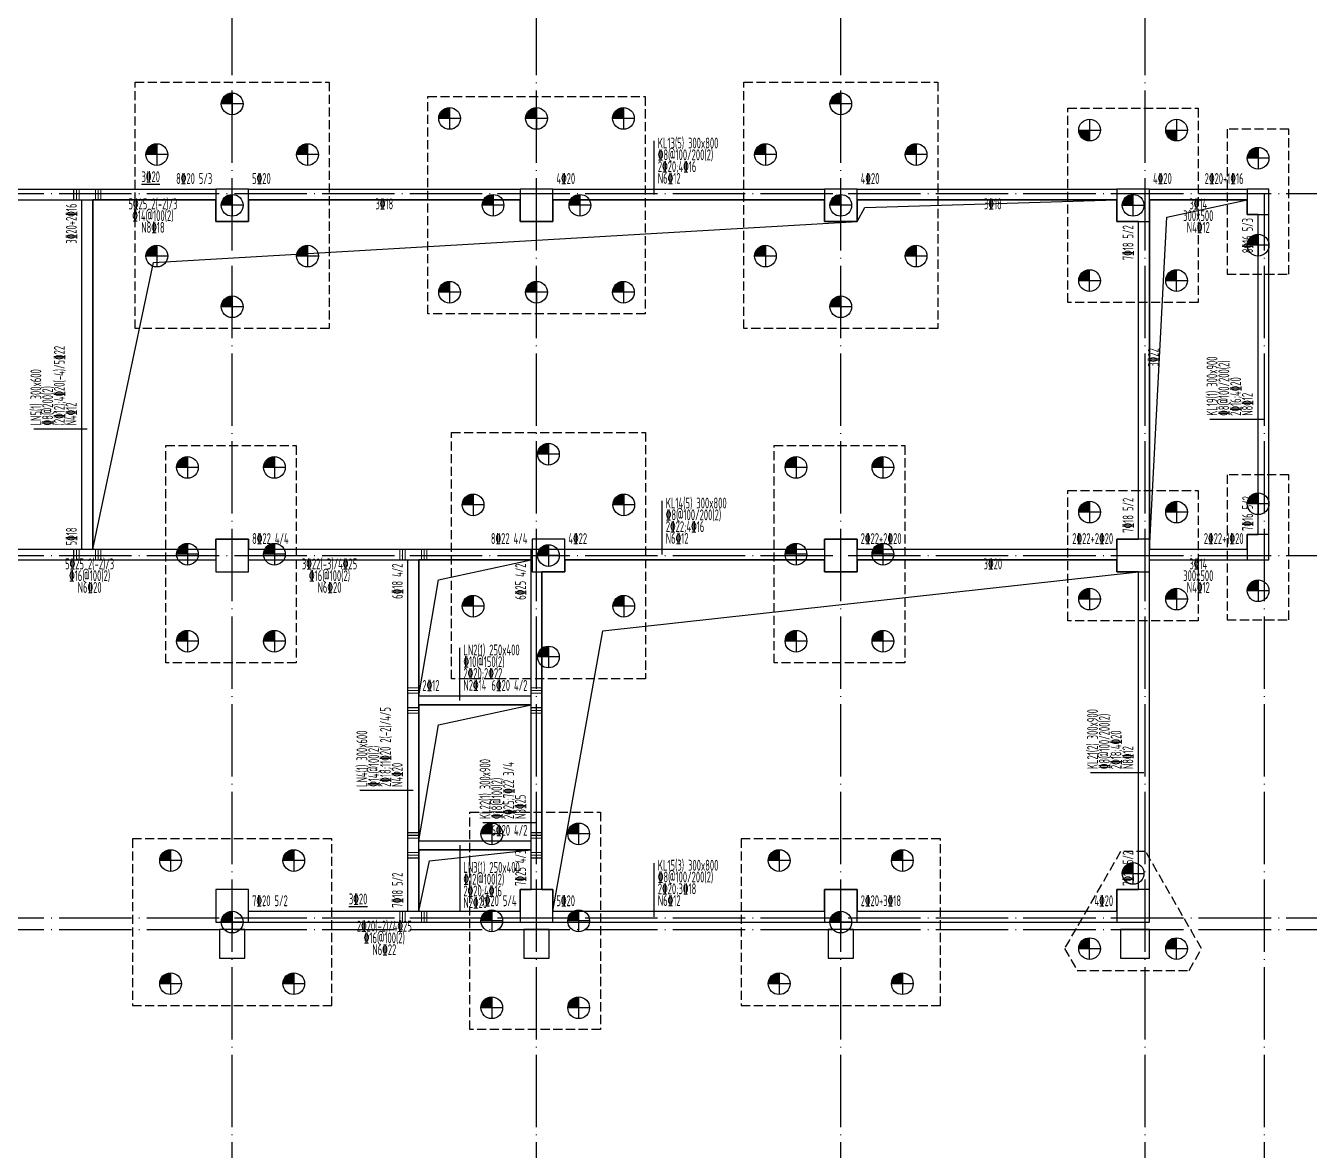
# Model space of a CAD drawing. Extents: x 2430613 to 2739493, y -1540945 to -971137.
# Drawn here: x 2537192 to 2572627, y -1509894 to -1478842 of the extents above; entities that cross this region are included whole.
import ezdxf
from ezdxf.enums import TextEntityAlignment as Align

# ---------------------------------------------------------------- set-up
doc = ezdxf.new("R2010")
doc.units = 0
doc.header["$LTSCALE"] = 1000
doc.header["$MEASUREMENT"] = 0
doc.linetypes.add('DASH', pattern=[0.35, 0.25, -0.1])
doc.linetypes.add('DOTE', pattern=[2.42, 2, -0.2, 0.02, -0.2])
for name, color, linetype, lineweight in [('0S-柱-线', 50, 'CONTINUOUS', 30), ('BEAM', 4, 'CONTINUOUS', 25), ('HOLE', 7, 'CONTINUOUS', 25)]:
    doc.layers.add(name, color=color, linetype=linetype, lineweight=lineweight)
for name, color, linetype in [('600直径桩', 4, 'CONTINUOUS'), ('DOTE', 1, 'DOTE'), ('KL-X0l-箍筋', 2, 'CONTINUOUS'), ('KL-X0l-腰筋', 2, 'CONTINUOUS'), ('KL-X0l-通筋', 2, 'CONTINUOUS'), ('KL-X0t-引线', 2, 'CONTINUOUS'), ('KL-X0t-截面', 2, 'CONTINUOUS'), ('KL-Y0l-箍筋', 4, 'CONTINUOUS'), ('KL-Y0l-腰筋', 4, 'CONTINUOUS'), ('KL-Y0l-通筋', 4, 'CONTINUOUS'), ('KL-Y0t-引线', 4, 'CONTINUOUS'), ('KL-Y0t-截面', 4, 'CONTINUOUS'), ('L-X0l-箍筋', 2, 'CONTINUOUS'), ('L-X0l-腰筋', 2, 'CONTINUOUS'), ('L-X0l-通筋', 2, 'CONTINUOUS'), ('L-X0t-引线', 2, 'CONTINUOUS'), ('L-X0t-截面', 2, 'CONTINUOUS'), ('L-Y0l-箍筋', 4, 'CONTINUOUS'), ('L-Y0l-腰筋', 4, 'CONTINUOUS'), ('L-Y0l-通筋', 4, 'CONTINUOUS'), ('L-Y0t-引线', 4, 'CONTINUOUS'), ('L-Y0t-截面', 4, 'CONTINUOUS'), ('text30', 7, 'CONTINUOUS'), ('textsb30', 7, 'CONTINUOUS'), ('承台', 2, 'CONTINUOUS'), ('附加箍筋X', 1, 'CONTINUOUS'), ('附加箍筋Y', 1, 'CONTINUOUS')]:
    doc.layers.add(name, color=color, linetype=linetype)
doc.styles.add('TSSD_Rein', font='Tssdeng.shx', dxfattribs={"width": 0.6, "height": 300, "bigfont": 'hztxt.shx'})

msp = doc.modelspace()

# ---------------------------------------------------------------- hatches: boundary and pattern name
at = {"layer": '600直径桩'}
h = msp.add_hatch(color=251, dxfattribs=at)
h.dxf.hatch_style = 1
h.paths.add_polyline_path([(2542892.492, -1480702.333, 0.414213562), (2542592.492, -1481002.333), (2542892.492, -1481002.333)])
h = msp.add_hatch(color=251, dxfattribs=at)
h.dxf.hatch_style = 1
h.paths.add_polyline_path([(2559692.492, -1480702.333, 0.414213562), (2559392.492, -1481002.333), (2559692.492, -1481002.333)])
h = msp.add_hatch(color=251, dxfattribs=at)
h.dxf.hatch_style = 1
h.paths.add_polyline_path([(2548892.93, -1481101.881, 0.414213562), (2548592.93, -1481401.881), (2548892.93, -1481401.881)])
h = msp.add_hatch(color=251, dxfattribs=at)
h.dxf.hatch_style = 1
h.paths.add_polyline_path([(2551292.93, -1481101.881, 0.414213562), (2550992.93, -1481401.881), (2551292.93, -1481401.881)])
h = msp.add_hatch(color=251, dxfattribs=at)
h.dxf.hatch_style = 1
h.paths.add_polyline_path([(2553692.93, -1481101.881, 0.414213562), (2553392.93, -1481401.881), (2553692.93, -1481401.881)])
h = msp.add_hatch(color=251, dxfattribs=at)
h.dxf.hatch_style = 1
h.paths.add_polyline_path([(2566262.492, -1481723.872, 0.414213562), (2566562.492, -1482023.872), (2566562.492, -1481723.872)])
h = msp.add_hatch(color=251, dxfattribs=at)
h.dxf.hatch_style = 1
h.paths.add_polyline_path([(2568662.492, -1481723.872, 0.414213562), (2568962.492, -1482023.872), (2568962.492, -1481723.872)])
h = msp.add_hatch(color=251, dxfattribs=at)
h.dxf.hatch_style = 1
h.paths.add_polyline_path([(2540812.492, -1482102.333, 0.414213562), (2540512.492, -1482402.333), (2540812.492, -1482402.333)])
h = msp.add_hatch(color=251, dxfattribs=at)
h.dxf.hatch_style = 1
h.paths.add_polyline_path([(2544972.492, -1482102.333, 0.414213562), (2544672.492, -1482402.333), (2544972.492, -1482402.333)])
h = msp.add_hatch(color=251, dxfattribs=at)
h.dxf.hatch_style = 1
h.paths.add_polyline_path([(2557612.492, -1482102.333, 0.414213562), (2557312.492, -1482402.333), (2557612.492, -1482402.333)])
h = msp.add_hatch(color=251, dxfattribs=at)
h.dxf.hatch_style = 1
h.paths.add_polyline_path([(2561772.492, -1482102.333, 0.414213562), (2561472.492, -1482402.333), (2561772.492, -1482402.333)])
h = msp.add_hatch(color=251, dxfattribs=at)
h.dxf.hatch_style = 1
h.paths.add_polyline_path([(2571212.461, -1482202.325, 0.414213562), (2570912.461, -1482502.325), (2571212.461, -1482502.325)])
h = msp.add_hatch(color=251, dxfattribs=at)
h.dxf.hatch_style = 1
h.paths.add_polyline_path([(2542892.492, -1483502.333, 0.414213562), (2542592.492, -1483802.333), (2542892.492, -1483802.333)])
h = msp.add_hatch(color=251, dxfattribs=at)
h.dxf.hatch_style = 1
h.paths.add_polyline_path([(2550092.93, -1483501.881, 0.414213562), (2549792.93, -1483801.881), (2550092.93, -1483801.881)])
h = msp.add_hatch(color=251, dxfattribs=at)
h.dxf.hatch_style = 1
h.paths.add_polyline_path([(2552492.93, -1483501.881, 0.414213562), (2552192.93, -1483801.881), (2552492.93, -1483801.881)])
h = msp.add_hatch(color=251, dxfattribs=at)
h.dxf.hatch_style = 1
h.paths.add_polyline_path([(2559692.492, -1483502.333, 0.414213562), (2559392.492, -1483802.333), (2559692.492, -1483802.333)])
h = msp.add_hatch(color=251, dxfattribs=at)
h.dxf.hatch_style = 1
h.paths.add_polyline_path([(2567462.492, -1483802.333, -0.414213562), (2567762.492, -1483502.333), (2567762.492, -1483802.333)])
h = msp.add_hatch(color=251, dxfattribs=at)
h.dxf.hatch_style = 1
h.paths.add_polyline_path([(2571212.461, -1484602.325, 0.414213562), (2570912.461, -1484902.325), (2571212.461, -1484902.325)])
h = msp.add_hatch(color=251, dxfattribs=at)
h.dxf.hatch_style = 1
h.paths.add_polyline_path([(2540812.492, -1484902.333, 0.414213562), (2540512.492, -1485202.333), (2540812.492, -1485202.333)])
h = msp.add_hatch(color=251, dxfattribs=at)
h.dxf.hatch_style = 1
h.paths.add_polyline_path([(2544972.492, -1484902.333, 0.414213562), (2544672.492, -1485202.333), (2544972.492, -1485202.333)])
h = msp.add_hatch(color=251, dxfattribs=at)
h.dxf.hatch_style = 1
h.paths.add_polyline_path([(2557612.492, -1484902.333, 0.414213562), (2557312.492, -1485202.333), (2557612.492, -1485202.333)])
h = msp.add_hatch(color=251, dxfattribs=at)
h.dxf.hatch_style = 1
h.paths.add_polyline_path([(2561772.492, -1484902.333, 0.414213562), (2561472.492, -1485202.333), (2561772.492, -1485202.333)])
h = msp.add_hatch(color=251, dxfattribs=at)
h.dxf.hatch_style = 1
h.paths.add_polyline_path([(2566262.492, -1485880.794, -0.414213562), (2566562.492, -1485580.794), (2566562.492, -1485880.794)])
h = msp.add_hatch(color=251, dxfattribs=at)
h.dxf.hatch_style = 1
h.paths.add_polyline_path([(2568662.492, -1485880.794, -0.414213562), (2568962.492, -1485580.794), (2568962.492, -1485880.794)])
h = msp.add_hatch(color=251, dxfattribs=at)
h.dxf.hatch_style = 1
h.paths.add_polyline_path([(2548892.93, -1485901.881, 0.414213562), (2548592.93, -1486201.881), (2548892.93, -1486201.881)])
h = msp.add_hatch(color=251, dxfattribs=at)
h.dxf.hatch_style = 1
h.paths.add_polyline_path([(2551292.93, -1485901.881, 0.414213562), (2550992.93, -1486201.881), (2551292.93, -1486201.881)])
h = msp.add_hatch(color=251, dxfattribs=at)
h.dxf.hatch_style = 1
h.paths.add_polyline_path([(2553692.93, -1485901.881, 0.414213562), (2553392.93, -1486201.881), (2553692.93, -1486201.881)])
h = msp.add_hatch(color=251, dxfattribs=at)
h.dxf.hatch_style = 1
h.paths.add_polyline_path([(2542892.492, -1486302.333, 0.414213562), (2542592.492, -1486602.333), (2542892.492, -1486602.333)])
h = msp.add_hatch(color=251, dxfattribs=at)
h.dxf.hatch_style = 1
h.paths.add_polyline_path([(2559692.492, -1486302.333, 0.414213562), (2559392.492, -1486602.333), (2559692.492, -1486602.333)])
h = msp.add_hatch(color=251, dxfattribs=at)
h.dxf.hatch_style = 1
h.paths.add_polyline_path([(2551622.524, -1490372.788, 0.414213562), (2551322.524, -1490672.788), (2551622.524, -1490672.788)])
h = msp.add_hatch(color=251, dxfattribs=at)
h.dxf.hatch_style = 1
h.paths.add_polyline_path([(2541657.137, -1490736.978, 0.414213562), (2541357.137, -1491036.978), (2541657.137, -1491036.978)])
h = msp.add_hatch(color=251, dxfattribs=at)
h.dxf.hatch_style = 1
h.paths.add_polyline_path([(2544057.137, -1490736.978, 0.414213562), (2543757.137, -1491036.978), (2544057.137, -1491036.978)])
h = msp.add_hatch(color=251, dxfattribs=at)
h.dxf.hatch_style = 1
h.paths.add_polyline_path([(2558457.137, -1490736.98, 0.414213562), (2558157.137, -1491036.98), (2558457.137, -1491036.98)])
h = msp.add_hatch(color=251, dxfattribs=at)
h.dxf.hatch_style = 1
h.paths.add_polyline_path([(2560857.137, -1490736.98, 0.414213562), (2560557.137, -1491036.98), (2560857.137, -1491036.98)])
h = msp.add_hatch(color=251, dxfattribs=at)
h.dxf.hatch_style = 1
h.paths.add_polyline_path([(2549542.524, -1491772.788, 0.414213562), (2549242.524, -1492072.788), (2549542.524, -1492072.788)])
h = msp.add_hatch(color=251, dxfattribs=at)
h.dxf.hatch_style = 1
h.paths.add_polyline_path([(2553702.524, -1491772.788, 0.414213562), (2553402.524, -1492072.788), (2553702.524, -1492072.788)])
h = msp.add_hatch(color=251, dxfattribs=at)
h.dxf.hatch_style = 1
h.paths.add_polyline_path([(2571212.461, -1491742.327, 0.414213562), (2570912.461, -1492042.327), (2571212.461, -1492042.327)])
h = msp.add_hatch(color=251, dxfattribs=at)
h.dxf.hatch_style = 1
h.paths.add_polyline_path([(2566562.49, -1491972.325, 0.414213562), (2566262.49, -1492272.325), (2566562.49, -1492272.325)])
h = msp.add_hatch(color=251, dxfattribs=at)
h.dxf.hatch_style = 1
h.paths.add_polyline_path([(2568962.49, -1491972.325, 0.414213562), (2568662.49, -1492272.325), (2568962.49, -1492272.325)])
h = msp.add_hatch(color=251, dxfattribs=at)
h.dxf.hatch_style = 1
h.paths.add_polyline_path([(2541657.137, -1493136.978, 0.414213562), (2541357.137, -1493436.978), (2541657.137, -1493436.978)])
h = msp.add_hatch(color=251, dxfattribs=at)
h.dxf.hatch_style = 1
h.paths.add_polyline_path([(2544057.137, -1493136.978, 0.414213562), (2543757.137, -1493436.978), (2544057.137, -1493436.978)])
h = msp.add_hatch(color=251, dxfattribs=at)
h.dxf.hatch_style = 1
h.paths.add_polyline_path([(2551622.524, -1493172.788, 0.414213562), (2551322.524, -1493472.788), (2551622.524, -1493472.788)])
h = msp.add_hatch(color=251, dxfattribs=at)
h.dxf.hatch_style = 1
h.paths.add_polyline_path([(2558457.137, -1493136.98, 0.414213562), (2558157.137, -1493436.98), (2558457.137, -1493436.98)])
h = msp.add_hatch(color=251, dxfattribs=at)
h.dxf.hatch_style = 1
h.paths.add_polyline_path([(2560857.137, -1493136.98, 0.414213562), (2560557.137, -1493436.98), (2560857.137, -1493436.98)])
h = msp.add_hatch(color=251, dxfattribs=at)
h.dxf.hatch_style = 1
h.paths.add_polyline_path([(2571212.461, -1494142.327, 0.414213562), (2570912.461, -1494442.327), (2571212.461, -1494442.327)])
h = msp.add_hatch(color=251, dxfattribs=at)
h.dxf.hatch_style = 1
h.paths.add_polyline_path([(2549542.524, -1494572.788, 0.414213562), (2549242.524, -1494872.788), (2549542.524, -1494872.788)])
h = msp.add_hatch(color=251, dxfattribs=at)
h.dxf.hatch_style = 1
h.paths.add_polyline_path([(2553702.524, -1494572.788, 0.414213562), (2553402.524, -1494872.788), (2553702.524, -1494872.788)])
h = msp.add_hatch(color=251, dxfattribs=at)
h.dxf.hatch_style = 1
h.paths.add_polyline_path([(2566562.49, -1494372.325, 0.414213562), (2566262.49, -1494672.325), (2566562.49, -1494672.325)])
h = msp.add_hatch(color=251, dxfattribs=at)
h.dxf.hatch_style = 1
h.paths.add_polyline_path([(2568962.49, -1494372.325, 0.414213562), (2568662.49, -1494672.325), (2568962.49, -1494672.325)])
h = msp.add_hatch(color=251, dxfattribs=at)
h.dxf.hatch_style = 1
h.paths.add_polyline_path([(2541657.137, -1495536.978, 0.414213562), (2541357.137, -1495836.978), (2541657.137, -1495836.978)])
h = msp.add_hatch(color=251, dxfattribs=at)
h.dxf.hatch_style = 1
h.paths.add_polyline_path([(2544057.137, -1495536.978, 0.414213562), (2543757.137, -1495836.978), (2544057.137, -1495836.978)])
h = msp.add_hatch(color=251, dxfattribs=at)
h.dxf.hatch_style = 1
h.paths.add_polyline_path([(2558457.137, -1495536.98, 0.414213562), (2558157.137, -1495836.98), (2558457.137, -1495836.98)])
h = msp.add_hatch(color=251, dxfattribs=at)
h.dxf.hatch_style = 1
h.paths.add_polyline_path([(2560857.137, -1495536.98, 0.414213562), (2560557.137, -1495836.98), (2560857.137, -1495836.98)])
h = msp.add_hatch(color=251, dxfattribs=at)
h.dxf.hatch_style = 1
h.paths.add_polyline_path([(2551622.524, -1495972.788, 0.414213562), (2551322.524, -1496272.788), (2551622.524, -1496272.788)])
h = msp.add_hatch(color=251, dxfattribs=at)
h.dxf.hatch_style = 1
h.paths.add_polyline_path([(2550057.137, -1500856.98, 0.414213562), (2549757.137, -1501156.98), (2550057.137, -1501156.98)])
h = msp.add_hatch(color=251, dxfattribs=at)
h.dxf.hatch_style = 1
h.paths.add_polyline_path([(2552457.137, -1500856.98, 0.414213562), (2552157.137, -1501156.98), (2552457.137, -1501156.98)])
h = msp.add_hatch(color=251, dxfattribs=at)
h.dxf.hatch_style = 1
h.paths.add_polyline_path([(2541192.492, -1501592.335, 0.414213562), (2540892.492, -1501892.335), (2541192.492, -1501892.335)])
h = msp.add_hatch(color=251, dxfattribs=at)
h.dxf.hatch_style = 1
h.paths.add_polyline_path([(2544592.492, -1501592.335, 0.414213562), (2544292.492, -1501892.335), (2544592.492, -1501892.335)])
h = msp.add_hatch(color=251, dxfattribs=at)
h.dxf.hatch_style = 1
h.paths.add_polyline_path([(2557992.492, -1501592.335, 0.414213562), (2557692.492, -1501892.335), (2557992.492, -1501892.335)])
h = msp.add_hatch(color=251, dxfattribs=at)
h.dxf.hatch_style = 1
h.paths.add_polyline_path([(2561392.492, -1501592.335, 0.414213562), (2561092.492, -1501892.335), (2561392.492, -1501892.335)])
h = msp.add_hatch(color=251, dxfattribs=at)
h.dxf.hatch_style = 1
h.paths.add_polyline_path([(2567462.492, -1502246.689, -0.414213562), (2567762.492, -1501946.689), (2567762.492, -1502246.689)])
h = msp.add_hatch(color=251, dxfattribs=at)
h.dxf.hatch_style = 1
h.paths.add_polyline_path([(2542892.492, -1503292.335, 0.414213562), (2542592.492, -1503592.335), (2542892.492, -1503592.335)])
h = msp.add_hatch(color=251, dxfattribs=at)
h.dxf.hatch_style = 1
h.paths.add_polyline_path([(2550057.137, -1503256.98, 0.414213562), (2549757.137, -1503556.98), (2550057.137, -1503556.98)])
h = msp.add_hatch(color=251, dxfattribs=at)
h.dxf.hatch_style = 1
h.paths.add_polyline_path([(2552457.137, -1503256.98, 0.414213562), (2552157.137, -1503556.98), (2552457.137, -1503556.98)])
h = msp.add_hatch(color=251, dxfattribs=at)
h.dxf.hatch_style = 1
h.paths.add_polyline_path([(2559692.492, -1503292.335, 0.414213562), (2559392.492, -1503592.335), (2559692.492, -1503592.335)])
h = msp.add_hatch(color=251, dxfattribs=at)
h.dxf.hatch_style = 1
h.paths.add_polyline_path([(2566262.492, -1504325.15, -0.414213562), (2566562.492, -1504025.15), (2566562.492, -1504325.15)])
h = msp.add_hatch(color=251, dxfattribs=at)
h.dxf.hatch_style = 1
h.paths.add_polyline_path([(2568662.492, -1504325.15, -0.414213562), (2568962.492, -1504025.15), (2568962.492, -1504325.15)])
h = msp.add_hatch(color=251, dxfattribs=at)
h.dxf.hatch_style = 1
h.paths.add_polyline_path([(2541192.492, -1504992.335, 0.414213562), (2540892.492, -1505292.335), (2541192.492, -1505292.335)])
h = msp.add_hatch(color=251, dxfattribs=at)
h.dxf.hatch_style = 1
h.paths.add_polyline_path([(2544592.492, -1504992.335, 0.414213562), (2544292.492, -1505292.335), (2544592.492, -1505292.335)])
h = msp.add_hatch(color=251, dxfattribs=at)
h.dxf.hatch_style = 1
h.paths.add_polyline_path([(2557992.492, -1504992.335, 0.414213562), (2557692.492, -1505292.335), (2557992.492, -1505292.335)])
h = msp.add_hatch(color=251, dxfattribs=at)
h.dxf.hatch_style = 1
h.paths.add_polyline_path([(2561392.492, -1504992.335, 0.414213562), (2561092.492, -1505292.335), (2561392.492, -1505292.335)])
h = msp.add_hatch(color=251, dxfattribs=at)
h.dxf.hatch_style = 1
h.paths.add_polyline_path([(2550057.137, -1505656.98, 0.414213562), (2549757.137, -1505956.98), (2550057.137, -1505956.98)])
h = msp.add_hatch(color=251, dxfattribs=at)
h.dxf.hatch_style = 1
h.paths.add_polyline_path([(2552457.137, -1505656.98, 0.414213562), (2552157.137, -1505956.98), (2552457.137, -1505956.98)])

# ---------------------------------------------------------------- linework, layer by layer
at = {"layer": '0S-柱-线'}
for points in [[(2543342.492, -1484252.333), (2543342.492, -1483352.333), (2542442.492, -1483352.333), (2542442.492, -1484252.333)], [(2551742.492, -1484252.333), (2551742.492, -1483352.333), (2550842.492, -1483352.333), (2550842.492, -1484252.333)], [(2560142.492, -1484252.333), (2560142.492, -1483352.333), (2559242.492, -1483352.333), (2559242.492, -1484252.333)], [(2568212.492, -1484252.333), (2568212.492, -1483352.333), (2567312.492, -1483352.333), (2567312.492, -1484252.333)], [(2571512.492, -1484052.333), (2571512.492, -1483352.333), (2570912.492, -1483352.333), (2570912.492, -1484052.333)], [(2571512.492, -1493592.335), (2571512.492, -1492892.335), (2570912.492, -1492892.335), (2570912.492, -1493592.335)], [(2543342.492, -1493922.335), (2543342.492, -1493022.335), (2542442.492, -1493022.335), (2542442.492, -1493922.335)], [(2552072.492, -1493922.335), (2552072.492, -1493022.335), (2551172.492, -1493022.335), (2551172.492, -1493922.335)], [(2560142.492, -1493922.335), (2560142.492, -1493022.335), (2559242.492, -1493022.335), (2559242.492, -1493922.335)], [(2568212.492, -1493922.335), (2568212.492, -1493022.335), (2567312.492, -1493022.335), (2567312.492, -1493922.335)], [(2543342.492, -1503592.335), (2543342.492, -1502692.335), (2542442.492, -1502692.335), (2542442.492, -1503592.335)], [(2551742.492, -1503592.335), (2551742.492, -1502692.335), (2550842.492, -1502692.335), (2550842.492, -1503592.335)], [(2560142.492, -1503592.335), (2560142.492, -1502692.335), (2559242.492, -1502692.335), (2559242.492, -1503592.335)], [(2568212.492, -1503592.335), (2568212.492, -1502692.335), (2567312.492, -1502692.335), (2567312.492, -1503592.335)], [(2543242.492, -1504592.333), (2543242.492, -1503792.333), (2542542.492, -1503792.333), (2542542.492, -1504592.333)], [(2551642.492, -1504592.333), (2551642.492, -1503792.333), (2550942.492, -1503792.333), (2550942.492, -1504592.333)], [(2560042.492, -1504592.333), (2560042.492, -1503792.333), (2559342.492, -1503792.333), (2559342.492, -1504592.333)], [(2568212.492, -1504592.333), (2568212.492, -1503792.333), (2567412.492, -1503792.333), (2567412.492, -1504592.333)]]:
    msp.add_lwpolyline(points, close=True, dxfattribs=at)
at = {"layer": '600直径桩', "color": 251}
for p, q in [((2542892.492, -1480702.333), (2542892.492, -1481302.333)), ((2559692.492, -1480702.333), (2559692.492, -1481302.333)), ((2543192.492, -1481002.333), (2542592.492, -1481002.333)), ((2548892.93, -1481101.881), (2548892.93, -1481701.881)), ((2551292.93, -1481101.881), (2551292.93, -1481701.881)), ((2553692.93, -1481101.881), (2553692.93, -1481701.881)), ((2559992.492, -1481002.333), (2559392.492, -1481002.333)), ((2549192.93, -1481401.881), (2548592.93, -1481401.881)), ((2551592.93, -1481401.881), (2550992.93, -1481401.881)), ((2553992.93, -1481401.881), (2553392.93, -1481401.881)), ((2566562.492, -1481423.872), (2566562.492, -1482023.872)), ((2568962.492, -1481423.872), (2568962.492, -1482023.872)), ((2566262.492, -1481723.872), (2566862.492, -1481723.872)), ((2568662.492, -1481723.872), (2569262.492, -1481723.872)), ((2540812.492, -1482102.333), (2540812.492, -1482702.333)), ((2544972.492, -1482102.333), (2544972.492, -1482702.333)), ((2557612.492, -1482102.333), (2557612.492, -1482702.333)), ((2561772.492, -1482102.333), (2561772.492, -1482702.333)), ((2571212.461, -1482202.325), (2571212.461, -1482802.325)), ((2541112.492, -1482402.333), (2540512.492, -1482402.333)), ((2545272.492, -1482402.333), (2544672.492, -1482402.333)), ((2557912.492, -1482402.333), (2557312.492, -1482402.333)), ((2562072.492, -1482402.333), (2561472.492, -1482402.333)), ((2571512.461, -1482502.325), (2570912.461, -1482502.325)), ((2542892.492, -1483502.333), (2542892.492, -1484102.333)), ((2550092.93, -1483501.881), (2550092.93, -1484101.881)), ((2552492.93, -1483501.881), (2552492.93, -1484101.881)), ((2559692.492, -1483502.333), (2559692.492, -1484102.333)), ((2567762.492, -1484102.333), (2567762.492, -1483502.333)), ((2543192.492, -1483802.333), (2542592.492, -1483802.333)), ((2550392.93, -1483801.881), (2549792.93, -1483801.881)), ((2552792.93, -1483801.881), (2552192.93, -1483801.881)), ((2559992.492, -1483802.333), (2559392.492, -1483802.333)), ((2567462.492, -1483802.333), (2568062.492, -1483802.333)), ((2571212.461, -1484602.325), (2571212.461, -1485202.325)), ((2540812.492, -1484902.333), (2540812.492, -1485502.333)), ((2544972.492, -1484902.333), (2544972.492, -1485502.333)), ((2557612.492, -1484902.333), (2557612.492, -1485502.333)), ((2561772.492, -1484902.333), (2561772.492, -1485502.333)), ((2571512.461, -1484902.325), (2570912.461, -1484902.325)), ((2541112.492, -1485202.333), (2540512.492, -1485202.333)), ((2545272.492, -1485202.333), (2544672.492, -1485202.333)), ((2557912.492, -1485202.333), (2557312.492, -1485202.333)), ((2562072.492, -1485202.333), (2561472.492, -1485202.333)), ((2566562.492, -1486180.794), (2566562.492, -1485580.794)), ((2568962.492, -1486180.794), (2568962.492, -1485580.794)), ((2548892.93, -1485901.881), (2548892.93, -1486501.881)), ((2551292.93, -1485901.881), (2551292.93, -1486501.881)), ((2553692.93, -1485901.881), (2553692.93, -1486501.881)), ((2566262.492, -1485880.794), (2566862.492, -1485880.794)), ((2568662.492, -1485880.794), (2569262.492, -1485880.794)), ((2542892.492, -1486302.333), (2542892.492, -1486902.333)), ((2549192.93, -1486201.881), (2548592.93, -1486201.881)), ((2551592.93, -1486201.881), (2550992.93, -1486201.881)), ((2553992.93, -1486201.881), (2553392.93, -1486201.881)), ((2559692.492, -1486302.333), (2559692.492, -1486902.333)), ((2543192.492, -1486602.333), (2542592.492, -1486602.333)), ((2559992.492, -1486602.333), (2559392.492, -1486602.333)), ((2551622.524, -1490372.788), (2551622.524, -1490972.788)), ((2541657.137, -1490736.978), (2541657.137, -1491336.978)), ((2544057.137, -1490736.978), (2544057.137, -1491336.978)), ((2551922.524, -1490672.788), (2551322.524, -1490672.788)), ((2558457.137, -1490736.98), (2558457.137, -1491336.98)), ((2560857.137, -1490736.98), (2560857.137, -1491336.98)), ((2541957.137, -1491036.978), (2541357.137, -1491036.978)), ((2544357.137, -1491036.978), (2543757.137, -1491036.978)), ((2558757.137, -1491036.98), (2558157.137, -1491036.98)), ((2561157.137, -1491036.98), (2560557.137, -1491036.98)), ((2549542.524, -1491772.788), (2549542.524, -1492372.788)), ((2553702.524, -1491772.788), (2553702.524, -1492372.788)), ((2571212.461, -1491742.327), (2571212.461, -1492342.327)), ((2549842.524, -1492072.788), (2549242.524, -1492072.788)), ((2554002.524, -1492072.788), (2553402.524, -1492072.788)), ((2566562.49, -1491972.325), (2566562.49, -1492572.325)), ((2568962.49, -1491972.325), (2568962.49, -1492572.325)), ((2571512.461, -1492042.327), (2570912.461, -1492042.327)), ((2566862.49, -1492272.325), (2566262.49, -1492272.325)), ((2569262.49, -1492272.325), (2568662.49, -1492272.325)), ((2541657.137, -1493136.978), (2541657.137, -1493736.978)), ((2544057.137, -1493136.978), (2544057.137, -1493736.978)), ((2551622.524, -1493172.788), (2551622.524, -1493772.788)), ((2558457.137, -1493136.98), (2558457.137, -1493736.98)), ((2560857.137, -1493136.98), (2560857.137, -1493736.98)), ((2541957.137, -1493436.978), (2541357.137, -1493436.978)), ((2544357.137, -1493436.978), (2543757.137, -1493436.978)), ((2551922.524, -1493472.788), (2551322.524, -1493472.788)), ((2558757.137, -1493436.98), (2558157.137, -1493436.98)), ((2561157.137, -1493436.98), (2560557.137, -1493436.98)), ((2571212.461, -1494142.327), (2571212.461, -1494742.327)), ((2549542.524, -1494572.788), (2549542.524, -1495172.788)), ((2553702.524, -1494572.788), (2553702.524, -1495172.788)), ((2566862.49, -1494672.325), (2566262.49, -1494672.325)), ((2566562.49, -1494372.325), (2566562.49, -1494972.325)), ((2569262.49, -1494672.325), (2568662.49, -1494672.325)), ((2568962.49, -1494372.325), (2568962.49, -1494972.325)), ((2571512.461, -1494442.327), (2570912.461, -1494442.327)), ((2549842.524, -1494872.788), (2549242.524, -1494872.788)), ((2554002.524, -1494872.788), (2553402.524, -1494872.788)), ((2541657.137, -1495536.978), (2541657.137, -1496136.978)), ((2544057.137, -1495536.978), (2544057.137, -1496136.978)), ((2558457.137, -1495536.98), (2558457.137, -1496136.98)), ((2560857.137, -1495536.98), (2560857.137, -1496136.98)), ((2541957.137, -1495836.978), (2541357.137, -1495836.978)), ((2544357.137, -1495836.978), (2543757.137, -1495836.978)), ((2551622.524, -1495972.788), (2551622.524, -1496572.788)), ((2558757.137, -1495836.98), (2558157.137, -1495836.98)), ((2561157.137, -1495836.98), (2560557.137, -1495836.98)), ((2551922.524, -1496272.788), (2551322.524, -1496272.788)), ((2550057.137, -1500856.98), (2550057.137, -1501456.98)), ((2552457.137, -1500856.98), (2552457.137, -1501456.98)), ((2550357.137, -1501156.98), (2549757.137, -1501156.98)), ((2552757.137, -1501156.98), (2552157.137, -1501156.98)), ((2541192.492, -1501592.335), (2541192.492, -1502192.335)), ((2544592.492, -1501592.335), (2544592.492, -1502192.335)), ((2557992.492, -1501592.335), (2557992.492, -1502192.335)), ((2561392.492, -1501592.335), (2561392.492, -1502192.335)), ((2541492.492, -1501892.335), (2540892.492, -1501892.335)), ((2544892.492, -1501892.335), (2544292.492, -1501892.335)), ((2558292.492, -1501892.335), (2557692.492, -1501892.335)), ((2561692.492, -1501892.335), (2561092.492, -1501892.335)), ((2567762.492, -1502546.689), (2567762.492, -1501946.689)), ((2567462.492, -1502246.689), (2568062.492, -1502246.689)), ((2542892.492, -1503292.335), (2542892.492, -1503892.335)), ((2550057.137, -1503256.98), (2550057.137, -1503856.98)), ((2552457.137, -1503256.98), (2552457.137, -1503856.98)), ((2559692.492, -1503292.335), (2559692.492, -1503892.335)), ((2543192.492, -1503592.335), (2542592.492, -1503592.335)), ((2550357.137, -1503556.98), (2549757.137, -1503556.98)), ((2552757.137, -1503556.98), (2552157.137, -1503556.98)), ((2559992.492, -1503592.335), (2559392.492, -1503592.335)), ((2566562.492, -1504625.15), (2566562.492, -1504025.15)), ((2568962.492, -1504625.15), (2568962.492, -1504025.15)), ((2566262.492, -1504325.15), (2566862.492, -1504325.15)), ((2568662.492, -1504325.15), (2569262.492, -1504325.15)), ((2541492.492, -1505292.335), (2540892.492, -1505292.335)), ((2541192.492, -1504992.335), (2541192.492, -1505592.335)), ((2544892.492, -1505292.335), (2544292.492, -1505292.335)), ((2544592.492, -1504992.335), (2544592.492, -1505592.335)), ((2558292.492, -1505292.335), (2557692.492, -1505292.335)), ((2557992.492, -1504992.335), (2557992.492, -1505592.335)), ((2561692.492, -1505292.335), (2561092.492, -1505292.335)), ((2561392.492, -1504992.335), (2561392.492, -1505592.335)), ((2550057.137, -1505656.98), (2550057.137, -1506256.98)), ((2552457.137, -1505656.98), (2552457.137, -1506256.98)), ((2550357.137, -1505956.98), (2549757.137, -1505956.98)), ((2552757.137, -1505956.98), (2552157.137, -1505956.98))]:
    msp.add_line(p, q, dxfattribs=at)
for centre in [(2542892.492, -1481002.333), (2559692.492, -1481002.333), (2548892.93, -1481401.881), (2551292.93, -1481401.881), (2553692.93, -1481401.881), (2566562.492, -1481723.872), (2568962.492, -1481723.872), (2540812.492, -1482402.333), (2544972.492, -1482402.333), (2557612.492, -1482402.333), (2561772.492, -1482402.333), (2571212.461, -1482502.325), (2542892.492, -1483802.333), (2550092.93, -1483801.881), (2552492.93, -1483801.881), (2559692.492, -1483802.333), (2567762.492, -1483802.333), (2571212.461, -1484902.325), (2540812.492, -1485202.333), (2544972.492, -1485202.333), (2557612.492, -1485202.333), (2561772.492, -1485202.333), (2566562.492, -1485880.794), (2568962.492, -1485880.794), (2548892.93, -1486201.881), (2551292.93, -1486201.881), (2553692.93, -1486201.881), (2542892.492, -1486602.333), (2559692.492, -1486602.333), (2551622.524, -1490672.788), (2541657.137, -1491036.978), (2544057.137, -1491036.978), (2558457.137, -1491036.98), (2560857.137, -1491036.98), (2549542.524, -1492072.788), (2553702.524, -1492072.788), (2571212.461, -1492042.327), (2566562.49, -1492272.325), (2568962.49, -1492272.325), (2541657.137, -1493436.978), (2544057.137, -1493436.978), (2551622.524, -1493472.788), (2558457.137, -1493436.98), (2560857.137, -1493436.98), (2571212.461, -1494442.327), (2549542.524, -1494872.788), (2553702.524, -1494872.788), (2566562.49, -1494672.325), (2568962.49, -1494672.325), (2541657.137, -1495836.978), (2544057.137, -1495836.978), (2558457.137, -1495836.98), (2560857.137, -1495836.98), (2551622.524, -1496272.788), (2550057.137, -1501156.98), (2552457.137, -1501156.98), (2541192.492, -1501892.335), (2544592.492, -1501892.335), (2557992.492, -1501892.335), (2561392.492, -1501892.335), (2567762.492, -1502246.689), (2542892.492, -1503592.335), (2550057.137, -1503556.98), (2552457.137, -1503556.98), (2559692.492, -1503592.335), (2566562.492, -1504325.15), (2568962.492, -1504325.15), (2541192.492, -1505292.335), (2544592.492, -1505292.335), (2557992.492, -1505292.335), (2561392.492, -1505292.335), (2550057.137, -1505956.98), (2552457.137, -1505956.98)]:
    msp.add_circle(centre, 300, dxfattribs=at)
at = {"layer": 'BEAM'}
for p, q in [((2535472.492, -1483352.325), (2538892.492, -1483352.325)), ((2535472.492, -1483652.325), (2538892.492, -1483652.325)), ((2538742.492, -1493292.327), (2538742.492, -1483652.325)), ((2538892.492, -1483352.325), (2542442.492, -1483352.325)), ((2538892.492, -1483652.325), (2542442.492, -1483652.325)), ((2539042.492, -1493292.327), (2539042.492, -1483652.325)), ((2543342.492, -1483352.325), (2550842.492, -1483352.325)), ((2543342.492, -1483652.325), (2550842.492, -1483652.325)), ((2551742.492, -1483352.325), (2559242.492, -1483352.325)), ((2551742.492, -1483652.325), (2559242.492, -1483652.325)), ((2560142.492, -1483352.325), (2567312.492, -1483352.325)), ((2560142.492, -1483652.325), (2567312.492, -1483652.325)), ((2568212.492, -1483352.325), (2570912.492, -1483352.325)), ((2568212.492, -1483652.325), (2570912.492, -1483652.325)), ((2567912.492, -1493022.327), (2567912.492, -1484252.325)), ((2568212.492, -1493022.327), (2568212.492, -1484252.325)), ((2571212.492, -1492892.327), (2571212.492, -1484052.325)), ((2571512.492, -1492892.327), (2571512.492, -1484052.325)), ((2535472.492, -1493292.327), (2538892.492, -1493292.327)), ((2535472.492, -1493592.327), (2538892.492, -1493592.327)), ((2538892.492, -1493292.327), (2542442.492, -1493292.327)), ((2538892.492, -1493592.327), (2542442.492, -1493592.327)), ((2543342.492, -1493292.327), (2545692.492, -1493292.325)), ((2543342.492, -1493592.327), (2545692.492, -1493592.325)), ((2545692.492, -1493293.325), (2547892.492, -1493293.325)), ((2545692.492, -1493593.325), (2547892.492, -1493593.325)), ((2547742.492, -1503292.327), (2547742.492, -1493593.325)), ((2547892.492, -1493293.325), (2548492.492, -1493293.325)), ((2547892.492, -1493593.325), (2548492.492, -1493593.325)), ((2548042.492, -1503292.327), (2548042.492, -1493593.325)), ((2548492.492, -1493292.325), (2551142.492, -1493292.327)), ((2548492.492, -1493592.325), (2551142.492, -1493592.327)), ((2551142.492, -1502692.327), (2551142.492, -1493292.327)), ((2552072.492, -1493292.327), (2559242.492, -1493292.327)), ((2552072.492, -1493592.327), (2559242.492, -1493592.327)), ((2560142.492, -1493292.327), (2567312.492, -1493292.327)), ((2560142.492, -1493592.327), (2567312.492, -1493592.327)), ((2568212.492, -1493292.327), (2570912.492, -1493292.327)), ((2568212.492, -1493592.327), (2570912.492, -1493592.327)), ((2551442.492, -1502692.327), (2551442.492, -1493922.327)), ((2567912.492, -1502692.333), (2567912.492, -1493922.327)), ((2568212.492, -1502692.333), (2568212.492, -1493922.327)), ((2548042.492, -1497347.325), (2551142.492, -1497347.325)), ((2548042.492, -1497597.325), (2551142.492, -1497597.325)), ((2548042.492, -1501347.325), (2551142.492, -1501347.325)), ((2548042.492, -1501597.325), (2551142.492, -1501597.325)), ((2543342.492, -1503292.327), (2547892.492, -1503292.327)), ((2547892.492, -1503292.327), (2550842.492, -1503292.327)), ((2551742.492, -1503292.327), (2559242.492, -1503292.327)), ((2560142.492, -1503292.327), (2567312.492, -1503292.331)), ((2543342.492, -1503592.327), (2547892.492, -1503592.327)), ((2547892.492, -1503592.327), (2550842.492, -1503592.327)), ((2551742.492, -1503592.327), (2559242.492, -1503592.327)), ((2560142.492, -1503592.327), (2567312.492, -1503592.331))]:
    msp.add_line(p, q, dxfattribs=at)
at = {"layer": 'DOTE'}
for p, q in [((2542892.492, -1523772.333), (2542892.492, -1406572.333)), ((2551292.492, -1523772.333), (2551292.492, -1406572.333)), ((2559692.492, -1523772.333), (2559692.492, -1406572.333)), ((2568092.492, -1523772.333), (2568092.492, -1406572.333)), ((2472772.492, -1483472.333), (2580992.492, -1483472.333)), ((2571392.492, -1523772.333), (2571392.492, -1483472.333)), ((2472772.492, -1493472.333), (2580992.492, -1493472.333)), ((2472772.492, -1503472.333), (2580992.492, -1503472.333)), ((2472772.492, -1503792.333), (2580992.492, -1503792.333))]:
    msp.add_line(p, q, dxfattribs=at)
at = {"layer": 'HOLE'}
for points in [[(2560142.492, -1484252.325), (2559242.492, -1484252.325), (2559242.492, -1483652.325), (2551742.492, -1483652.325), (2551742.492, -1484252.325), (2550842.492, -1484252.325), (2550842.492, -1483652.325), (2543342.492, -1483652.325), (2543342.492, -1484252.325), (2542442.492, -1484252.325), (2542442.492, -1483652.325), (2539042.492, -1483652.325), (2539042.492, -1493292.327), (2540722.227, -1485380.501)], [(2539042.492, -1493292.327), (2542442.492, -1493292.327), (2542442.492, -1493022.327), (2543342.492, -1493022.327), (2543342.492, -1493292.327), (2559242.492, -1493292.327), (2559242.492, -1493022.327), (2560142.492, -1493022.327), (2560142.492, -1493292.327), (2567312.492, -1493292.327), (2567312.492, -1493022.327), (2567912.492, -1493022.327), (2567912.492, -1484252.325), (2567312.492, -1484252.325), (2567312.492, -1483652.325), (2560142.492, -1483652.325), (2560142.492, -1484252.325), (2559242.492, -1484252.325), (2559242.492, -1483652.325), (2551742.492, -1483652.325), (2551742.492, -1484252.325), (2550842.492, -1484252.325), (2550842.492, -1483652.325), (2543342.492, -1483652.325), (2543342.492, -1484252.325), (2542442.492, -1484252.325), (2542442.492, -1483652.325), (2539042.492, -1483652.325)], [(2567312.492, -1483652.325), (2560142.492, -1483652.325), (2560142.492, -1484252.325), (2560354.625, -1483864.458)], [(2570912.492, -1483652.325), (2568212.492, -1483652.325), (2568212.492, -1493292.327), (2568689.789, -1484129.622)], [(2568212.492, -1493292.327), (2570912.492, -1493292.327), (2570912.492, -1492892.327), (2571212.492, -1492892.327), (2571212.492, -1484052.325), (2570912.492, -1484052.325), (2570912.492, -1483652.325), (2568212.492, -1483652.325)], [(2551142.492, -1493592.327), (2548042.492, -1493593.325), (2548042.492, -1497347.325), (2548590.586, -1494141.245)], [(2548042.492, -1497347.325), (2551142.492, -1497347.325), (2551142.492, -1493592.327), (2548042.492, -1493593.325)], [(2567912.492, -1493922.327), (2567312.492, -1493922.327), (2567312.492, -1493592.327), (2560142.492, -1493592.327), (2560142.492, -1493922.327), (2559242.492, -1493922.327), (2559242.492, -1493592.327), (2552072.492, -1493592.327), (2552072.492, -1493922.327), (2551442.492, -1493922.327), (2551442.492, -1502692.327), (2551742.492, -1502692.327), (2551742.492, -1503292.327), (2553126.047, -1495552.841)], [(2551442.492, -1502692.327), (2551742.492, -1502692.327), (2551742.492, -1503292.327), (2559242.492, -1503292.327), (2559242.492, -1502692.327), (2560142.492, -1502692.327), (2560142.492, -1503292.327), (2567312.492, -1503292.331), (2567312.492, -1502692.333), (2567912.492, -1502692.333), (2567912.492, -1493922.327), (2567312.492, -1493922.327), (2567312.492, -1493592.327), (2560142.492, -1493592.327), (2560142.492, -1493922.327), (2559242.492, -1493922.327), (2559242.492, -1493592.327), (2552072.492, -1493592.327), (2552072.492, -1493922.327), (2551442.492, -1493922.327)], [(2551142.492, -1497597.325), (2548042.492, -1497597.325), (2548042.492, -1501347.325), (2548590.5, -1498145.333)], [(2548042.492, -1501347.325), (2551142.492, -1501347.325), (2551142.492, -1497597.325), (2548042.492, -1497597.325)], [(2551142.492, -1501597.325), (2548042.492, -1501597.325), (2548042.492, -1503292.327), (2548342.133, -1501896.962)], [(2548042.492, -1503292.327), (2550842.492, -1503292.327), (2550842.492, -1502692.327), (2551142.492, -1502692.327), (2551142.492, -1501597.325), (2548042.492, -1501597.325)]]:
    msp.add_lwpolyline(points, close=True, dxfattribs=at)
at = {"layer": 'KL-X0t-引线'}
for p, q in [((2554542.492, -1483502.323), (2554542.492, -1482022.323)), ((2554762.492, -1493442.327), (2554762.492, -1491962.327)), ((2554542.492, -1503442.327), (2554542.492, -1501962.327))]:
    msp.add_line(p, q, dxfattribs=at)
at = {"layer": 'KL-Y0t-引线'}
for p, q in [((2571362.468, -1489712.323), (2569882.468, -1489712.335)), ((2568062.492, -1499468.999), (2566582.492, -1499468.999)), ((2551292.492, -1500847.325), (2549812.492, -1500847.325))]:
    msp.add_line(p, q, dxfattribs=at)
at = {"layer": 'L-X0t-引线'}
for p, q in [((2549175.828, -1497472.323), (2549175.828, -1496017.323)), ((2549175.828, -1501472.325), (2549175.828, -1503297.325))]:
    msp.add_line(p, q, dxfattribs=at)
at = {"layer": 'L-Y0t-引线'}
for p, q in [((2538892.492, -1489978.991), (2537412.492, -1489978.991)), ((2547892.492, -1499959.325), (2546412.492, -1499959.325))]:
    msp.add_line(p, q, dxfattribs=at)
at = {"layer": '承台', "color": 251, "linetype": 'DASH'}
for points in [[(2540212.492, -1480402.333), (2545572.492, -1480402.333), (2545572.492, -1487202.333), (2540212.492, -1487202.333)], [(2557012.492, -1480402.333), (2562372.492, -1480402.333), (2562372.492, -1487202.333), (2557012.492, -1487202.333)], [(2554292.93, -1486801.881), (2548292.93, -1486801.881), (2548292.93, -1480801.881), (2554292.93, -1480801.881)], [(2569562.492, -1481123.872), (2569562.492, -1486480.794), (2565962.492, -1486480.794), (2565962.492, -1481123.872)], [(2572062.461, -1485702.325), (2572062.461, -1481702.325), (2570362.461, -1481702.325), (2570362.461, -1485702.325)], [(2548942.524, -1490072.788), (2554302.524, -1490072.788), (2554302.524, -1496872.788), (2548942.524, -1496872.788)], [(2544657.137, -1496436.978), (2541057.137, -1496436.978), (2541057.137, -1490436.978), (2544657.137, -1490436.978)], [(2561457.137, -1496436.98), (2557857.137, -1496436.98), (2557857.137, -1490436.98), (2561457.137, -1490436.98)], [(2572062.461, -1495242.327), (2572062.461, -1491242.327), (2570362.461, -1491242.327), (2570362.461, -1495242.327)], [(2569562.49, -1495272.325), (2565962.49, -1495272.325), (2565962.49, -1491672.325), (2569562.49, -1491672.325)], [(2553057.137, -1506556.98), (2549457.137, -1506556.98), (2549457.137, -1500556.98), (2553057.137, -1500556.98)], [(2540142.492, -1505892.335), (2545642.492, -1505892.335), (2545642.492, -1501292.335), (2540142.492, -1501292.335)], [(2556942.492, -1505892.335), (2562442.492, -1505892.335), (2562442.492, -1501292.335), (2556942.492, -1501292.335)], [(2565869.672, -1504325.15), (2566216.082, -1504925.15), (2569308.903, -1504925.15), (2569655.313, -1504325.15), (2568108.903, -1501646.689), (2567416.082, -1501646.689)]]:
    msp.add_lwpolyline(points, close=True, dxfattribs=at)
at = {"layer": '附加箍筋X'}
for points in [[(2538517.492, -1483352.323, 30, 30, 0), (2538517.492, -1483652.323, 30, 30, 0)], [(2538592.492, -1483352.323, 30, 30, 0), (2538592.492, -1483652.323, 30, 30, 0)], [(2538667.492, -1483352.323, 30, 30, 0), (2538667.492, -1483652.323, 30, 30, 0)], [(2539117.492, -1483352.323, 30, 30, 0), (2539117.492, -1483652.323, 30, 30, 0)], [(2539192.492, -1483352.323, 30, 30, 0), (2539192.492, -1483652.323, 30, 30, 0)], [(2539267.492, -1483352.323, 30, 30, 0), (2539267.492, -1483652.323, 30, 30, 0)], [(2538517.492, -1493292.327, 30, 30, 0), (2538517.492, -1493592.327, 30, 30, 0)], [(2538592.492, -1493292.327, 30, 30, 0), (2538592.492, -1493592.327, 30, 30, 0)], [(2538667.492, -1493292.327, 30, 30, 0), (2538667.492, -1493592.327, 30, 30, 0)], [(2539117.492, -1493292.327, 30, 30, 0), (2539117.492, -1493592.327, 30, 30, 0)], [(2539192.492, -1493292.327, 30, 30, 0), (2539192.492, -1493592.327, 30, 30, 0)], [(2539267.492, -1493292.327, 30, 30, 0), (2539267.492, -1493592.327, 30, 30, 0)], [(2547517.492, -1493292.327, 30, 30, 0), (2547517.492, -1493592.327, 30, 30, 0)], [(2547592.492, -1493292.327, 30, 30, 0), (2547592.492, -1493592.327, 30, 30, 0)], [(2547667.492, -1493292.327, 30, 30, 0), (2547667.492, -1493592.327, 30, 30, 0)], [(2548117.492, -1493292.327, 30, 30, 0), (2548117.492, -1493592.327, 30, 30, 0)], [(2548192.492, -1493292.327, 30, 30, 0), (2548192.492, -1493592.327, 30, 30, 0)], [(2548267.492, -1493292.327, 30, 30, 0), (2548267.492, -1493592.327, 30, 30, 0)], [(2547517.492, -1503292.327, 30, 30, 0), (2547517.492, -1503592.327, 30, 30, 0)], [(2547592.492, -1503292.327, 30, 30, 0), (2547592.492, -1503592.327, 30, 30, 0)], [(2547667.492, -1503292.327, 30, 30, 0), (2547667.492, -1503592.327, 30, 30, 0)], [(2548117.492, -1503292.327, 30, 30, 0), (2548117.492, -1503592.327, 30, 30, 0)], [(2548192.492, -1503292.327, 30, 30, 0), (2548192.492, -1503592.327, 30, 30, 0)], [(2548267.492, -1503292.327, 30, 30, 0), (2548267.492, -1503592.327, 30, 30, 0)]]:
    msp.add_lwpolyline(points, format="xyseb", dxfattribs=at)
at = {"layer": '附加箍筋Y'}
for points in [[(2547742.492, -1497122.323, 30, 30, 0), (2548042.492, -1497122.323, 30, 30, 0)], [(2551142.492, -1497122.323, 30, 30, 0), (2551442.492, -1497122.323, 30, 30, 0)], [(2547742.492, -1497197.323, 30, 30, 0), (2548042.492, -1497197.323, 30, 30, 0)], [(2547742.492, -1497272.323, 30, 30, 0), (2548042.492, -1497272.323, 30, 30, 0)], [(2551142.492, -1497197.323, 30, 30, 0), (2551442.492, -1497197.323, 30, 30, 0)], [(2551142.492, -1497272.323, 30, 30, 0), (2551442.492, -1497272.323, 30, 30, 0)], [(2547742.492, -1497672.323, 30, 30, 0), (2548042.492, -1497672.323, 30, 30, 0)], [(2547742.492, -1497747.323, 30, 30, 0), (2548042.492, -1497747.323, 30, 30, 0)], [(2547742.492, -1497822.323, 30, 30, 0), (2548042.492, -1497822.323, 30, 30, 0)], [(2551142.492, -1497672.323, 30, 30, 0), (2551442.492, -1497672.323, 30, 30, 0)], [(2551142.492, -1497747.323, 30, 30, 0), (2551442.492, -1497747.323, 30, 30, 0)], [(2551142.492, -1497822.323, 30, 30, 0), (2551442.492, -1497822.323, 30, 30, 0)], [(2547742.492, -1501122.325, 30, 30, 0), (2548042.492, -1501122.325, 30, 30, 0)], [(2547742.492, -1501197.325, 30, 30, 0), (2548042.492, -1501197.325, 30, 30, 0)], [(2547742.492, -1501272.325, 30, 30, 0), (2548042.492, -1501272.325, 30, 30, 0)], [(2551142.492, -1501122.325, 30, 30, 0), (2551442.492, -1501122.325, 30, 30, 0)], [(2551142.492, -1501197.325, 30, 30, 0), (2551442.492, -1501197.325, 30, 30, 0)], [(2551142.492, -1501272.325, 30, 30, 0), (2551442.492, -1501272.325, 30, 30, 0)], [(2547742.492, -1501672.325, 30, 30, 0), (2548042.492, -1501672.325, 30, 30, 0)], [(2547742.492, -1501747.325, 30, 30, 0), (2548042.492, -1501747.325, 30, 30, 0)], [(2551142.492, -1501672.325, 30, 30, 0), (2551442.492, -1501672.325, 30, 30, 0)], [(2551142.492, -1501747.325, 30, 30, 0), (2551442.492, -1501747.325, 30, 30, 0)], [(2547742.492, -1501822.325, 30, 30, 0), (2548042.492, -1501822.325, 30, 30, 0)], [(2551142.492, -1501822.325, 30, 30, 0), (2551442.492, -1501822.325, 30, 30, 0)]]:
    msp.add_lwpolyline(points, format="xyseb", dxfattribs=at)

# ---------------------------------------------------------------- texts
at = {"layer": 'KL-X0l-箍筋', "style": 'TSSD_Rein', "width": 0.6}
for p in [(2554642.492, -1482647.323), (2554862.492, -1492587.327), (2554642.492, -1502587.327)]:
    msp.add_text('%%1328@100/200(2)', height=300, dxfattribs=at).set_placement(p, align=Align.BOTTOM_LEFT)
at = {"layer": 'KL-X0l-腰筋', "style": 'TSSD_Rein', "width": 0.6}
for p in [(2554642.492, -1483297.323), (2554862.492, -1493237.327), (2554642.492, -1503237.327)]:
    msp.add_text('N6%%13212', height=300, dxfattribs=at).set_placement(p, align=Align.BOTTOM_LEFT)
at = {"layer": 'KL-X0l-通筋', "style": 'TSSD_Rein', "width": 0.6}
for s, p in [('2%%13220;4%%13216', (2554642.492, -1482972.323)), ('2%%13222;4%%13216', (2554862.492, -1492912.327)), ('2%%13220;3%%13218', (2554642.492, -1502912.327))]:
    msp.add_text(s, height=300, dxfattribs=at).set_placement(p, align=Align.BOTTOM_LEFT)
at = {"layer": 'KL-X0t-截面', "style": 'TSSD_Rein', "width": 0.6}
for s, p in [('KL13(5) 300x800', (2554642.492, -1482322.323)), ('KL14(5) 300x800', (2554862.492, -1492262.327)), ('KL15(3) 300x800', (2554642.492, -1502262.327))]:
    msp.add_text(s, height=300, dxfattribs=at).set_placement(p, align=Align.BOTTOM_LEFT)
at = {"layer": 'KL-Y0l-箍筋', "style": 'TSSD_Rein', "width": 0.6}
for s, rotation, p in [('%%1328@100/200(2)', 90.0004486, (2570507.468, -1489612.327)), ('%%1328@100/200(2)', 89.9999985, (2567207.492, -1499368.999)), ('%%13218@100(2)', 89.9999985, (2550437.492, -1500747.325))]:
    msp.add_text(s, height=300, rotation=rotation, dxfattribs=at).set_placement(p, align=Align.BOTTOM_LEFT)
at = {"layer": 'KL-Y0l-腰筋', "style": 'TSSD_Rein', "width": 0.6}
for s, rotation, p in [('N8%%13212', 90.0004486, (2571157.468, -1489612.319)), ('N8%%13212', 89.9999985, (2567857.492, -1499368.999)), ('N8%%13225', 89.9999985, (2551087.492, -1500747.325))]:
    msp.add_text(s, height=300, rotation=rotation, dxfattribs=at).set_placement(p, align=Align.BOTTOM_LEFT)
at = {"layer": 'KL-Y0l-通筋', "style": 'TSSD_Rein', "width": 0.6}
for s, rotation, p in [('2%%13216;4%%13220', 90.0004486, (2570832.468, -1489612.323)), ('2%%13218;4%%13220', 89.9999985, (2567532.492, -1499368.999)), ('2%%13225;7%%13222 3/4', 89.9999985, (2550762.492, -1500747.325))]:
    msp.add_text(s, height=300, rotation=rotation, dxfattribs=at).set_placement(p, align=Align.BOTTOM_LEFT)
at = {"layer": 'KL-Y0t-截面', "style": 'TSSD_Rein', "width": 0.6}
for s, rotation, p in [('KL19(1) 300x900', 90.0004486, (2570182.468, -1489612.331)), ('KL21(2) 300x900', 89.9999985, (2566882.492, -1499368.999)), ('KL22(1) 300x900', 89.9999985, (2550112.492, -1500747.325))]:
    msp.add_text(s, height=300, rotation=rotation, dxfattribs=at).set_placement(p, align=Align.BOTTOM_LEFT)
at = {"layer": 'L-X0l-箍筋', "style": 'TSSD_Rein', "width": 0.6}
for s, p in [('%%13210@150(2)', (2549275.828, -1496642.323)), ('%%13212@100(2)', (2549275.828, -1502647.325))]:
    msp.add_text(s, height=300, dxfattribs=at).set_placement(p, align=Align.BOTTOM_LEFT)
at = {"layer": 'L-X0l-腰筋', "style": 'TSSD_Rein', "width": 0.6}
for s, p in [('N2%%13214', (2549275.828, -1497292.323)), ('N2%%13220', (2549275.828, -1503297.325))]:
    msp.add_text(s, height=300, dxfattribs=at).set_placement(p, align=Align.BOTTOM_LEFT)
at = {"layer": 'L-X0l-通筋', "style": 'TSSD_Rein', "width": 0.6}
for s, p in [('2%%13220;2%%13222', (2549275.828, -1496967.323)), ('2%%13220;4%%13216', (2549275.828, -1502972.325))]:
    msp.add_text(s, height=300, dxfattribs=at).set_placement(p, align=Align.BOTTOM_LEFT)
at = {"layer": 'L-X0t-截面', "style": 'TSSD_Rein', "width": 0.6}
for s, p in [('LN2(1) 250x400', (2549275.828, -1496317.323)), ('LN3(1) 250x400', (2549275.828, -1502322.325))]:
    msp.add_text(s, height=300, dxfattribs=at).set_placement(p, align=Align.BOTTOM_LEFT)
at = {"layer": 'L-Y0l-箍筋', "style": 'TSSD_Rein', "width": 0.6}
for s, p in [('%%1328@200(2)', (2538037.492, -1489878.991)), ('%%13214@100(2)', (2547037.492, -1499859.325))]:
    msp.add_text(s, height=300, rotation=89.9999985, dxfattribs=at).set_placement(p, align=Align.BOTTOM_LEFT)
at = {"layer": 'L-Y0l-腰筋', "style": 'TSSD_Rein', "width": 0.6}
for s, p in [('N4%%13212', (2538687.492, -1489878.991)), ('N4%%13220', (2547687.492, -1499859.325))]:
    msp.add_text(s, height=300, rotation=89.9999985, dxfattribs=at).set_placement(p, align=Align.BOTTOM_LEFT)
at = {"layer": 'L-Y0l-通筋', "style": 'TSSD_Rein', "width": 0.6}
for s, p in [('(2%%13212);4%%13220(-4)/5%%13222', (2538362.492, -1489878.991)), ('2%%13218;11%%13220 2(-2)/4/5', (2547362.492, -1499859.325))]:
    msp.add_text(s, height=300, rotation=89.9999985, dxfattribs=at).set_placement(p, align=Align.BOTTOM_LEFT)
at = {"layer": 'L-Y0t-截面', "style": 'TSSD_Rein', "width": 0.6}
for s, p in [('LN5(1) 300x600', (2537712.492, -1489878.991)), ('LN4(1) 300x600', (2546712.492, -1499859.325))]:
    msp.add_text(s, height=300, rotation=89.9999985, dxfattribs=at).set_placement(p, align=Align.BOTTOM_LEFT)
at = {"layer": 'text30', "style": 'TSSD_Rein', "width": 0.6}
for s, p in [('%%U3%%13220%%U', (2540644.32, -1483252.323)), ('5%%13225 2(-2)/3', (2540705.015, -1484002.323)), ('3%%13218', (2547092.554, -1484002.323)), ('3%%13218', (2563892.554, -1484002.323)), ('3%%13214', (2569562.492, -1484002.323)), ('%%13214@100(2)', (2540705.015, -1484327.323)), ('300x500', (2569562.492, -1484327.323)), ('N8%%13218', (2540705.015, -1484652.323)), ('N4%%13212', (2569562.492, -1484652.323)), ('5%%13225 2(-2)/3', (2538957.492, -1493942.327)), ('3%%13220', (2563892.554, -1493942.327)), ('3%%13214', (2569562.492, -1493942.327)), ('%%13216@100(2)', (2538957.492, -1494267.327)), ('300x500', (2569562.492, -1494267.327)), ('N6%%13220', (2538957.492, -1494592.327)), ('N4%%13212', (2569562.492, -1494592.327)), ('%%U3%%13220%%U', (2546370.054, -1503192.327)), ('2%%13220(-2)/4%%13225', (2547092.492, -1503942.327)), ('%%13216@100(2)', (2547092.492, -1504267.327)), ('N6%%13222', (2547092.492, -1504592.327))]:
    msp.add_text(s, height=300, dxfattribs=at).set_placement(p, align=Align.BOTTOM_CENTER)
for s, p in [('8%%13220 5/3', (2542342.492, -1483302.323)), ('2%%13220+1%%13216', (2570812.492, -1483302.323)), ('2%%13222+2%%13220', (2567212.492, -1493242.327)), ('2%%13222+1%%13220', (2570812.492, -1493242.327)), ('9%%13220 5/4', (2550742.492, -1503242.327)), ('4%%13220', (2567212.492, -1503242.331))]:
    msp.add_text(s, height=300, dxfattribs=at).set_placement(p, align=Align.BOTTOM_RIGHT)
for s, p in [('5%%13220', (2543442.492, -1483302.323)), ('4%%13220', (2551842.492, -1483302.323)), ('4%%13220', (2560242.492, -1483302.323)), ('4%%13220', (2568312.492, -1483302.323)), ('4%%13222', (2552172.492, -1493242.327)), ('2%%13222+2%%13220', (2560242.492, -1493242.327)), ('7%%13220 5/2', (2543442.492, -1503242.327)), ('5%%13220', (2551842.492, -1503242.327)), ('2%%13220+3%%13218', (2560242.492, -1503242.327))]:
    msp.add_text(s, height=300, dxfattribs=at).set_placement(p, align=Align.BOTTOM_LEFT)
for s, rotation, p in [('7%%13218 5/2', 89.9999985, (2567862.492, -1484352.323)), ('8%%13216 5/3', 89.9993957, (2571162.492, -1484152.323)), ('8%%13222 4/4', 359.9998413, (2551042.492, -1493242.327)), ('6%%13225 4/2', 90.0004486, (2551092.492, -1493692.327))]:
    msp.add_text(s, height=300, rotation=rotation, dxfattribs=at).set_placement(p, align=Align.BOTTOM_RIGHT)
for s, rotation, p in [('3%%13222', 89.9999985, (2568562.492, -1488002.331)), ('3%%13222(-3)/4%%13225', 0.0001599, (2545580.007, -1493942.327)), ('%%13216@100(2)', 0.0001599, (2545580.007, -1494267.327)), ('N6%%13220', 0.0001599, (2545580.007, -1494592.327))]:
    msp.add_text(s, height=300, rotation=rotation, dxfattribs=at).set_placement(p, align=Align.BOTTOM_CENTER)
for s, rotation, p in [('7%%13218 5/2', 89.9999985, (2567862.492, -1492842.327)), ('7%%13216 5/2', 90.0004486, (2571162.492, -1492792.327)), ('8%%13222 4/4', 0.0001599, (2543442.492, -1493242.327)), ('7%%13225 4/3', 89.9999985, (2551092.492, -1502592.327)), ('7%%13218 5/2', 89.9999985, (2567862.492, -1502592.333))]:
    msp.add_text(s, height=300, rotation=rotation, dxfattribs=at).set_placement(p, align=Align.BOTTOM_LEFT)
at = {"layer": 'textsb30', "style": 'TSSD_Rein', "width": 0.6}
for s, p in [('3%%13220+2%%13216', (2538692.492, -1483752.323)), ('6%%13218 4/2', (2547692.492, -1493692.327))]:
    msp.add_text(s, height=300, rotation=89.9999985, dxfattribs=at).set_placement(p, align=Align.BOTTOM_RIGHT)
for s, p in [('5%%13218', (2538692.492, -1493192.327)), ('7%%13218 5/2', (2547692.492, -1503192.327))]:
    msp.add_text(s, height=300, rotation=89.9999985, dxfattribs=at).set_placement(p, align=Align.BOTTOM_LEFT)
msp.add_text('2%%13212', height=300, dxfattribs=at).set_placement((2548142.492, -1497297.323), align=Align.BOTTOM_LEFT)
for p in [(2551042.492, -1497297.323), (2551042.492, -1501297.325)]:
    msp.add_text('6%%13220 4/2', height=300, dxfattribs=at).set_placement(p, align=Align.BOTTOM_RIGHT)

doc.saveas('drawing.dxf')
